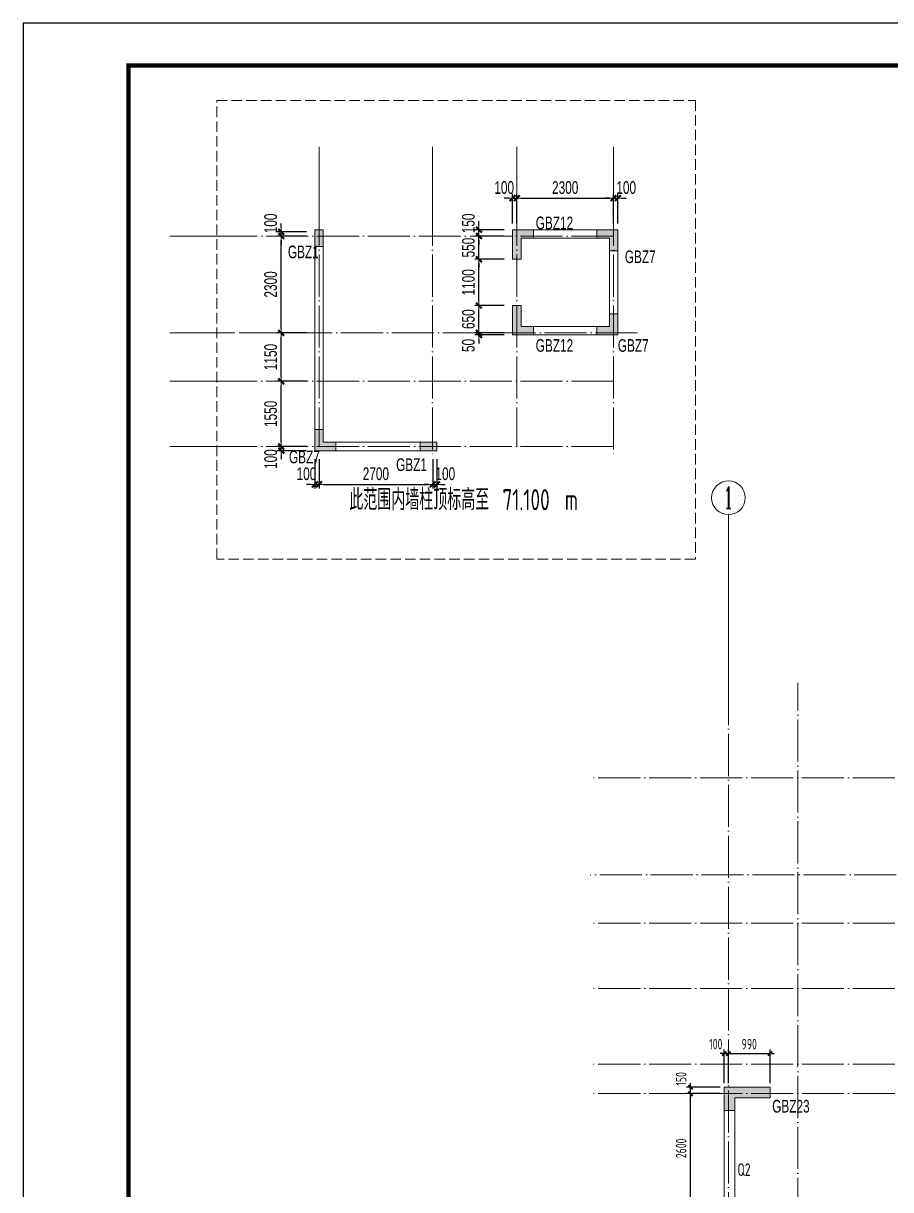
# Model space of a CAD drawing. Extents: x 5874492 to 7194610, y -939842 to -279257.
# Drawn here: x 6278150 to 6298766, y -764633 to -736922 of the extents above; entities that cross this region are included whole.
import ezdxf
from ezdxf.enums import TextEntityAlignment as Align

# ---------------------------------------------------------------- set-up
doc = ezdxf.new("R2010")
doc.units = 0
doc.header["$LTSCALE"] = 1000
doc.linetypes.add('DASH', pattern=[0.35, 0.25, -0.1])
doc.linetypes.add('DOTE', pattern=[2.42, 2, -0.2, 0.02, -0.2])
for name, color, linetype, lineweight in [('A-标注-轴号', 3, 'Continuous', 15), ('A-标注-轴号文字', 7, 'Continuous', 15), ('A-轴线-塔楼', 1, 'DOTE', 9), ('A-轴线-隔墙', 41, 'DOTE', 9), ('S-基础-HATCH', 251, 'Continuous', 20), ('S-墙柱-COLU', 50, 'Continuous', 20), ('S-墙柱-DIM', 3, 'Continuous', 20), ('S-墙柱-WALL', 6, 'Continuous', 20), ('S-墙柱-编号', 4, 'Continuous', 20), ('S-板-BEAM', 4, 'DASH', 20), ('S-板-洞口边线', 211, 'Continuous', 20), ('S-轴网-轴号', 3, 'Continuous', 20), ('S-轴网-轴线', 1, 'DOTE', 9), ('S-通用-TEXT', 7, 'Continuous', 20)]:
    doc.layers.add(name, color=color, linetype=linetype, lineweight=lineweight)
doc.layers.add('Y-云图图框', color=7, linetype='Continuous')
doc.styles.add('_TCH_AXIS', font='COMPLEX.shx', dxfattribs={"bigfont": 'hztxt.shx'})
doc.styles.add('_YT_Name', font='', dxfattribs={"width": 0.8})
doc.styles.add('_YT_Sign_Text', font='ros.shx', dxfattribs={"width": 0.8, "bigfont": 'hztxt.shx'})
doc.styles.add('BW_Dim', font='Bweng.shx', dxfattribs={"width": 0.7, "bigfont": 'hztxt.shx'})
doc.styles.add('COMPLEX', font='COMPLEX')
doc.styles.get("Standard").update_dxf_attribs({"font": 'gbenor.shx', "bigfont": 'gbcbig.shx'})
doc.styles.add('TSSD_Dimension', font='tssdeng.shx', dxfattribs={"width": 0.7, "bigfont": 'tssdchn.shx'})
doc.styles.add('TSSD_Rein', font='tssdeng.shx', dxfattribs={"width": 0.7, "bigfont": 'hztxt.shx'})
doc.styles.get('_YT_Name').set_extended_font_data('SimHei')
doc.dimstyles.new('Cyz_100_100', dxfattribs={"dimtxt": 300, "dimasz": 100, "dimexe": 100, "dimexo": 200, "dimgap": 100, "dimtad": 1, "dimdec": 0, "dimzin": 0, "dimdsep": 46, "dimtxsty": 'BW_Dim', "dimblk": '_bwk', "dimcen": 0, "dimclrt": 7, "dimadec": 0, "dimazin": 0, "dimtfac": 1, "dimtdec": 0, "dimtix": 1, "dimtmove": 2, "dimatfit": 0, "dimfxl": 0, "dimtolj": 1, "dimtzin": 0, "dimarcsym": 0})
doc.dimstyles.new('TSSD_100_100', dxfattribs={"dimtxt": 250, "dimasz": 100, "dimexe": 100, "dimexo": 100, "dimgap": 100, "dimtad": 1, "dimdec": 0, "dimzin": 0, "dimdsep": 46, "dimtxsty": 'TSSD_Dimension', "dimblk": 'ARCHTICK', "dimcen": 0, "dimdle": 100, "dimclrt": 7, "dimadec": 0, "dimazin": 0, "dimtfac": 1, "dimtdec": 0, "dimtix": 1, "dimtmove": 2, "dimatfit": 0, "dimfxl": 0, "dimtolj": 1, "dimtzin": 0, "dimarcsym": 0})

# ---------------------------------------------------------------- blocks, each defined once
blk = doc.blocks.new('ECMCTK_A1_横_单行图名--0')
at = {"color": 4}
blk.add_lwpolyline([(0, 0), (841, 0), (841, 594), (0, 594)], close=True, dxfattribs=at)
at = {"const_width": 1}
blk.add_lwpolyline([(25, 10), (831, 10), (831, 584), (25, 584)], close=True, dxfattribs=at)
at = {"color": 80, "flags": 3}
for tag, height, p in [('YTHQINS', 3, (34.31, 585.5)), ('ECMCKEY', 3, (292.07, 288.23)), ('YTTQINS', 5.62, (848.03, 12.81)), ('YTFRAME', 3, (652.76, 5.84)), ('YTBARCODE_T1', 3, (749.78, 5.95))]:
    blk.add_attdef(tag, text='', height=height, dxfattribs=at).set_placement(p, align=Align.MIDDLE_CENTER)
for tag, height, style, width, p in [('证书编号', 4, '_YT_Sign_Text', 0.8, (708.87, 43.81)), ('审查批准号', 4, '_YT_Sign_Text', 0.8, (761.06, 43.81)), ('工程号', 4, '_YT_Sign_Text', 0.5, (804.08, 44.12)), ('设计单位', 6, '_YT_Name', 0.8, (623.75, 38.6)), ('建设单位', 4, '_YT_Sign_Text', 0.8, (734.96, 36.11)), ('阶段', 4, '_YT_Sign_Text', 0.8, (804.08, 35.81)), ('项目号', 4, '_YT_Sign_Text', 0.5, (822.08, 33.72)), ('项目名称', 4, '_YT_Sign_Text', 0.8, (734.96, 28.11)), ('专业', 4, '_YT_Sign_Text', 0.8, (804.08, 27.31)), ('图纸编号', 4, '_YT_Sign_Text', 0.5, (803.93, 19.36)), ('图纸名称', 4.5, '_YT_Name', 0.8, (735.39, 15.06)), ('版本号', 4, '_YT_Sign_Text', 0.8, (822.08, 13)), ('出图比例', 4.2, '_YT_Sign_Text', 0.8, (681.82, 11.78)), ('日期', 4, '_YT_Sign_Text', 0.5, (803.88, 12.13))]:
    blk.add_attdef(tag, text='', height=height, dxfattribs=dict(style=style, width=width)).set_placement(p, align=Align.CENTER)
at = {"style": '_YT_Sign_Text', "width": 0.8, "flags": 3}
for tag, p, height in [('{审定人}', (605.87, 26.45), 6.24), ('{校对人}', (658.35, 26.53), 6.24), ('[审定人]', (590.95, 27.81), 4.1), ('[校对人]', (642.23, 27.82), 4.1), ('{审核人}', (606.98, 18.44), 6.24), ('{设计人}', (658.48, 18.54), 6.24), ('[审核人]', (591.01, 19.76), 4.1), ('[设计人]', (642.47, 20.21), 4.1), ('{项目负责人}', (608.28, 10.72), 6.24), ('{专业负责人}', (658.58, 10.36), 6.24), ('[项目负责人]', (590.78, 12.01), 4.1), ('[专业负责人]', (642.74, 11.77), 4.1)]:
    blk.add_attdef(tag, p, '', height=height, dxfattribs=at)
at = {"color": 80, "flags": 3}
for tag, p in [('YTQRCODE', (551.04, 11.91)), ('YTBZSIT', (25, 10)), ('EXT_TK_LEFT', (25, 10))]:
    blk.add_attdef(tag, p, '', height=3, dxfattribs=at)
blk = doc.blocks.new('_bwk')
blk.add_line((-1, 0), (0, 0))
at = {"const_width": 0.5}
blk.add_lwpolyline([(-0.7, -0.7), (0.7, 0.7)], dxfattribs=at)
blk = doc.blocks.new('*D1221')
at = {"layer": 'Defpoints', "color": 0, "transparency": 16777216}
for p in [(6288980, -743626), (6289780, -743626), (6289780, -744276)]:
    blk.add_point(p, dxfattribs=at)
at = {"layer": 'S-墙柱-DIM', "color": 0, "lineweight": -2, "transparency": 16777216}
for p, q in [((6289580, -743626), (6288880, -743626)), ((6288980, -744176), (6288980, -743726)), ((6289580, -744276), (6288880, -744276))]:
    blk.add_line(p, q, dxfattribs=at)
at = {"layer": 'S-墙柱-DIM', "color": 0, "lineweight": -2, "transparency": 16777216, "xscale": 100, "yscale": 100, "zscale": 100}
for p, rotation in [((6288980, -743626), 90), ((6288980, -744276), 270)]:
    blk.add_blockref('_bwk', p, dxfattribs=dict(at, rotation=rotation))
at = {"layer": 'S-墙柱-DIM', "color": 7, "transparency": 16777216, "insert": (6288730, -743951), "char_height": 300, "attachment_point": 5, "rotation": 90, "style": 'BW_Dim'}
blk.add_mtext('\\A1;650', dxfattribs=at)
blk = doc.blocks.new('*D1222')
at = {"layer": 'Defpoints', "color": 0, "transparency": 16777216}
for p in [(6288980, -742526), (6289780, -742526), (6289780, -743626)]:
    blk.add_point(p, dxfattribs=at)
at = {"layer": 'S-墙柱-DIM', "color": 0, "lineweight": -2, "transparency": 16777216}
for p, q in [((6289580, -742526), (6288880, -742526)), ((6288980, -743526), (6288980, -742626)), ((6289580, -743626), (6288880, -743626))]:
    blk.add_line(p, q, dxfattribs=at)
at = {"layer": 'S-墙柱-DIM', "color": 0, "lineweight": -2, "transparency": 16777216, "xscale": 100, "yscale": 100, "zscale": 100}
for p, rotation in [((6288980, -742526), 90), ((6288980, -743626), 270)]:
    blk.add_blockref('_bwk', p, dxfattribs=dict(at, rotation=rotation))
at = {"layer": 'S-墙柱-DIM', "color": 7, "transparency": 16777216, "insert": (6288730, -743076), "char_height": 300, "attachment_point": 5, "rotation": 90, "style": 'BW_Dim'}
blk.add_mtext('\\A1;1100', dxfattribs=at)
blk = doc.blocks.new('*D1223')
at = {"layer": 'Defpoints', "color": 0, "transparency": 16777216}
for p in [(6292280, -741076), (6292180, -741876), (6292280, -741876)]:
    blk.add_point(p, dxfattribs=at)
at = {"layer": 'S-墙柱-DIM', "color": 0, "lineweight": -2, "transparency": 16777216}
for p, q in [((6292180, -741676), (6292180, -740976)), ((6292280, -741676), (6292280, -740976)), ((6292080, -741076), (6291980, -741076)), ((6292180, -741076), (6292280, -741076)), ((6292380, -741076), (6292480, -741076))]:
    blk.add_line(p, q, dxfattribs=at)
at = {"layer": 'S-墙柱-DIM', "color": 0, "lineweight": -2, "transparency": 16777216, "xscale": 100, "yscale": 100, "zscale": 100}
blk.add_blockref('_bwk', (6292180, -741076), dxfattribs=at)
at = {"layer": 'S-墙柱-DIM', "color": 0, "lineweight": -2, "transparency": 16777216, "xscale": 100, "yscale": 100, "zscale": 100, "rotation": 180}
blk.add_blockref('_bwk', (6292280, -741076), dxfattribs=at)
at = {"layer": 'S-墙柱-DIM', "color": 7, "transparency": 16777216, "insert": (6292480, -740826), "char_height": 300, "attachment_point": 5, "style": 'BW_Dim'}
blk.add_mtext('\\A1;100', dxfattribs=at)
blk = doc.blocks.new('*D1224')
at = {"layer": 'Defpoints', "color": 0, "transparency": 16777216}
for p in [(6292180, -741076), (6289880, -741876), (6292180, -741876)]:
    blk.add_point(p, dxfattribs=at)
at = {"layer": 'S-墙柱-DIM', "color": 0, "lineweight": -2, "transparency": 16777216}
for p, q in [((6289880, -741676), (6289880, -740976)), ((6292180, -741676), (6292180, -740976)), ((6289980, -741076), (6292080, -741076))]:
    blk.add_line(p, q, dxfattribs=at)
at = {"layer": 'S-墙柱-DIM', "color": 0, "lineweight": -2, "transparency": 16777216, "xscale": 100, "yscale": 100, "zscale": 100, "rotation": 180}
blk.add_blockref('_bwk', (6289880, -741076), dxfattribs=at)
at = {"layer": 'S-墙柱-DIM', "color": 0, "lineweight": -2, "transparency": 16777216, "xscale": 100, "yscale": 100, "zscale": 100}
blk.add_blockref('_bwk', (6292180, -741076), dxfattribs=at)
at = {"layer": 'S-墙柱-DIM', "color": 7, "transparency": 16777216, "insert": (6291030, -740826), "char_height": 300, "attachment_point": 5, "style": 'BW_Dim'}
blk.add_mtext('\\A1;2300', dxfattribs=at)
blk = doc.blocks.new('*D1225')
at = {"layer": 'Defpoints', "color": 0, "transparency": 16777216}
for p in [(6289880, -741076), (6289780, -741876), (6289880, -741876)]:
    blk.add_point(p, dxfattribs=at)
at = {"layer": 'S-墙柱-DIM', "color": 0, "lineweight": -2, "transparency": 16777216}
for p, q in [((6289780, -741676), (6289780, -740976)), ((6289880, -741676), (6289880, -740976)), ((6289680, -741076), (6289580, -741076)), ((6289780, -741076), (6289880, -741076)), ((6289980, -741076), (6290080, -741076))]:
    blk.add_line(p, q, dxfattribs=at)
at = {"layer": 'S-墙柱-DIM', "color": 0, "lineweight": -2, "transparency": 16777216, "xscale": 100, "yscale": 100, "zscale": 100}
blk.add_blockref('_bwk', (6289780, -741076), dxfattribs=at)
at = {"layer": 'S-墙柱-DIM', "color": 0, "lineweight": -2, "transparency": 16777216, "xscale": 100, "yscale": 100, "zscale": 100, "rotation": 180}
blk.add_blockref('_bwk', (6289880, -741076), dxfattribs=at)
at = {"layer": 'S-墙柱-DIM', "color": 7, "transparency": 16777216, "insert": (6289580, -740826), "char_height": 300, "attachment_point": 5, "style": 'BW_Dim'}
blk.add_mtext('\\A1;100', dxfattribs=at)
blk = doc.blocks.new('*D1226')
at = {"layer": 'Defpoints', "color": 0, "transparency": 16777216}
for p in [(6288980, -741826), (6289780, -741826), (6289780, -741976)]:
    blk.add_point(p, dxfattribs=at)
at = {"layer": 'S-墙柱-DIM', "color": 0, "lineweight": -2, "transparency": 16777216}
for p, q in [((6288980, -741726), (6288980, -741626)), ((6289580, -741826), (6288880, -741826)), ((6289580, -741976), (6288880, -741976)), ((6288980, -741976), (6288980, -741826)), ((6288980, -742076), (6288980, -742176))]:
    blk.add_line(p, q, dxfattribs=at)
at = {"layer": 'S-墙柱-DIM', "color": 0, "lineweight": -2, "transparency": 16777216, "xscale": 100, "yscale": 100, "zscale": 100}
for p, rotation in [((6288980, -741826), 270), ((6288980, -741976), 90)]:
    blk.add_blockref('_bwk', p, dxfattribs=dict(at, rotation=rotation))
at = {"layer": 'S-墙柱-DIM', "color": 7, "transparency": 16777216, "insert": (6288730, -741676), "char_height": 300, "attachment_point": 5, "rotation": 90, "style": 'BW_Dim'}
blk.add_mtext('\\A1;150', dxfattribs=at)
blk = doc.blocks.new('*D1227')
at = {"layer": 'Defpoints', "color": 0, "transparency": 16777216}
for p in [(6288980, -741976), (6289780, -741976), (6289780, -742526)]:
    blk.add_point(p, dxfattribs=at)
at = {"layer": 'S-墙柱-DIM', "color": 0, "lineweight": -2, "transparency": 16777216}
for p, q in [((6288980, -741876), (6288980, -741776)), ((6289580, -741976), (6288880, -741976)), ((6288980, -742526), (6288980, -741976)), ((6289580, -742526), (6288880, -742526)), ((6288980, -742626), (6288980, -742726))]:
    blk.add_line(p, q, dxfattribs=at)
at = {"layer": 'S-墙柱-DIM', "color": 0, "lineweight": -2, "transparency": 16777216, "xscale": 100, "yscale": 100, "zscale": 100}
for p, rotation in [((6288980, -741976), 270), ((6288980, -742526), 90)]:
    blk.add_blockref('_bwk', p, dxfattribs=dict(at, rotation=rotation))
at = {"layer": 'S-墙柱-DIM', "color": 7, "transparency": 16777216, "insert": (6288730, -742251), "char_height": 300, "attachment_point": 5, "rotation": 90, "style": 'BW_Dim'}
blk.add_mtext('\\A1;550', dxfattribs=at)
blk = doc.blocks.new('*D1228')
at = {"layer": 'Defpoints', "color": 0, "transparency": 16777216}
for p in [(6288980, -744276), (6289780, -744276), (6289780, -744326)]:
    blk.add_point(p, dxfattribs=at)
at = {"layer": 'S-墙柱-DIM', "color": 0, "lineweight": -2, "transparency": 16777216}
for p, q in [((6289580, -744276), (6288880, -744276)), ((6288980, -744176), (6288980, -744076)), ((6288980, -744326), (6288980, -744276)), ((6289580, -744326), (6288880, -744326)), ((6288980, -744426), (6288980, -744526))]:
    blk.add_line(p, q, dxfattribs=at)
at = {"layer": 'S-墙柱-DIM', "color": 0, "lineweight": -2, "transparency": 16777216, "xscale": 100, "yscale": 100, "zscale": 100}
for p, rotation in [((6288980, -744276), 270), ((6288980, -744326), 90)]:
    blk.add_blockref('_bwk', p, dxfattribs=dict(at, rotation=rotation))
at = {"layer": 'S-墙柱-DIM', "color": 7, "transparency": 16777216, "insert": (6288730, -744576), "char_height": 300, "attachment_point": 5, "rotation": 90, "style": 'BW_Dim'}
blk.add_mtext('\\A1;50', dxfattribs=at)
blk = doc.blocks.new('*D1229')
at = {"layer": 'Defpoints', "color": 0, "transparency": 16777216}
for p in [(6287880, -747076), (6287980, -747076), (6287980, -747876)]:
    blk.add_point(p, dxfattribs=at)
at = {"layer": 'S-墙柱-DIM', "color": 0, "lineweight": -2, "transparency": 16777216}
for p, q in [((6287880, -747276), (6287880, -747976)), ((6287980, -747276), (6287980, -747976)), ((6287780, -747876), (6287680, -747876)), ((6287880, -747876), (6287980, -747876)), ((6288080, -747876), (6288180, -747876))]:
    blk.add_line(p, q, dxfattribs=at)
at = {"layer": 'S-墙柱-DIM', "color": 0, "lineweight": -2, "transparency": 16777216, "xscale": 100, "yscale": 100, "zscale": 100}
blk.add_blockref('_bwk', (6287880, -747876), dxfattribs=at)
at = {"layer": 'S-墙柱-DIM', "color": 0, "lineweight": -2, "transparency": 16777216, "xscale": 100, "yscale": 100, "zscale": 100, "rotation": 180}
blk.add_blockref('_bwk', (6287980, -747876), dxfattribs=at)
at = {"layer": 'S-墙柱-DIM', "color": 7, "transparency": 16777216, "insert": (6288180, -747626), "char_height": 300, "attachment_point": 5, "style": 'BW_Dim'}
blk.add_mtext('\\A1;100', dxfattribs=at)
blk = doc.blocks.new('*D1230')
at = {"layer": 'Defpoints', "color": 0, "transparency": 16777216}
for p in [(6285180, -747076), (6287880, -747076), (6287880, -747876)]:
    blk.add_point(p, dxfattribs=at)
at = {"layer": 'S-墙柱-DIM', "color": 0, "lineweight": -2, "transparency": 16777216}
for p, q in [((6285180, -747276), (6285180, -747976)), ((6287880, -747276), (6287880, -747976)), ((6285280, -747876), (6287780, -747876))]:
    blk.add_line(p, q, dxfattribs=at)
at = {"layer": 'S-墙柱-DIM', "color": 0, "lineweight": -2, "transparency": 16777216, "xscale": 100, "yscale": 100, "zscale": 100, "rotation": 180}
blk.add_blockref('_bwk', (6285180, -747876), dxfattribs=at)
at = {"layer": 'S-墙柱-DIM', "color": 0, "lineweight": -2, "transparency": 16777216, "xscale": 100, "yscale": 100, "zscale": 100}
blk.add_blockref('_bwk', (6287880, -747876), dxfattribs=at)
at = {"layer": 'S-墙柱-DIM', "color": 7, "transparency": 16777216, "insert": (6286530, -747626), "char_height": 300, "attachment_point": 5, "style": 'BW_Dim'}
blk.add_mtext('\\A1;2700', dxfattribs=at)
blk = doc.blocks.new('*D1231')
at = {"layer": 'Defpoints', "color": 0, "transparency": 16777216}
for p in [(6285080, -747076), (6285180, -747076), (6285180, -747876)]:
    blk.add_point(p, dxfattribs=at)
at = {"layer": 'S-墙柱-DIM', "color": 0, "lineweight": -2, "transparency": 16777216}
for p, q in [((6285080, -747276), (6285080, -747976)), ((6285180, -747276), (6285180, -747976)), ((6284980, -747876), (6284880, -747876)), ((6285080, -747876), (6285180, -747876)), ((6285280, -747876), (6285380, -747876))]:
    blk.add_line(p, q, dxfattribs=at)
at = {"layer": 'S-墙柱-DIM', "color": 0, "lineweight": -2, "transparency": 16777216, "xscale": 100, "yscale": 100, "zscale": 100}
blk.add_blockref('_bwk', (6285080, -747876), dxfattribs=at)
at = {"layer": 'S-墙柱-DIM', "color": 0, "lineweight": -2, "transparency": 16777216, "xscale": 100, "yscale": 100, "zscale": 100, "rotation": 180}
blk.add_blockref('_bwk', (6285180, -747876), dxfattribs=at)
at = {"layer": 'S-墙柱-DIM', "color": 7, "transparency": 16777216, "insert": (6284880, -747626), "char_height": 300, "attachment_point": 5, "style": 'BW_Dim'}
blk.add_mtext('\\A1;100', dxfattribs=at)
blk = doc.blocks.new('*D1232')
at = {"layer": 'Defpoints', "color": 0, "transparency": 16777216}
for p in [(6284280, -741876), (6285080, -741876), (6285080, -741976)]:
    blk.add_point(p, dxfattribs=at)
at = {"layer": 'S-墙柱-DIM', "color": 0, "lineweight": -2, "transparency": 16777216}
for p, q in [((6284280, -741776), (6284280, -741676)), ((6284880, -741876), (6284180, -741876)), ((6284880, -741976), (6284180, -741976)), ((6284280, -741976), (6284280, -741876)), ((6284280, -742076), (6284280, -742176))]:
    blk.add_line(p, q, dxfattribs=at)
at = {"layer": 'S-墙柱-DIM', "color": 0, "lineweight": -2, "transparency": 16777216, "xscale": 100, "yscale": 100, "zscale": 100}
for p, rotation in [((6284280, -741876), 270), ((6284280, -741976), 90)]:
    blk.add_blockref('_bwk', p, dxfattribs=dict(at, rotation=rotation))
at = {"layer": 'S-墙柱-DIM', "color": 7, "transparency": 16777216, "insert": (6284030, -741676), "char_height": 300, "attachment_point": 5, "rotation": 90, "style": 'BW_Dim'}
blk.add_mtext('\\A1;100', dxfattribs=at)
blk = doc.blocks.new('*D1233')
at = {"layer": 'Defpoints', "color": 0, "transparency": 16777216}
for p in [(6284280, -741976), (6285080, -741976), (6285080, -744276)]:
    blk.add_point(p, dxfattribs=at)
at = {"layer": 'S-墙柱-DIM', "color": 0, "lineweight": -2, "transparency": 16777216}
for p, q in [((6284880, -741976), (6284180, -741976)), ((6284280, -744176), (6284280, -742076)), ((6284880, -744276), (6284180, -744276))]:
    blk.add_line(p, q, dxfattribs=at)
at = {"layer": 'S-墙柱-DIM', "color": 0, "lineweight": -2, "transparency": 16777216, "xscale": 100, "yscale": 100, "zscale": 100}
for p, rotation in [((6284280, -741976), 90), ((6284280, -744276), 270)]:
    blk.add_blockref('_bwk', p, dxfattribs=dict(at, rotation=rotation))
at = {"layer": 'S-墙柱-DIM', "color": 7, "transparency": 16777216, "insert": (6284030, -743126), "char_height": 300, "attachment_point": 5, "rotation": 90, "style": 'BW_Dim'}
blk.add_mtext('\\A1;2300', dxfattribs=at)
blk = doc.blocks.new('*D1234')
at = {"layer": 'Defpoints', "color": 0, "transparency": 16777216}
for p in [(6284280, -744276), (6285080, -744276), (6285080, -745426)]:
    blk.add_point(p, dxfattribs=at)
at = {"layer": 'S-墙柱-DIM', "color": 0, "lineweight": -2, "transparency": 16777216}
for p, q in [((6284880, -744276), (6284180, -744276)), ((6284280, -745326), (6284280, -744376)), ((6284880, -745426), (6284180, -745426))]:
    blk.add_line(p, q, dxfattribs=at)
at = {"layer": 'S-墙柱-DIM', "color": 0, "lineweight": -2, "transparency": 16777216, "xscale": 100, "yscale": 100, "zscale": 100}
for p, rotation in [((6284280, -744276), 90), ((6284280, -745426), 270)]:
    blk.add_blockref('_bwk', p, dxfattribs=dict(at, rotation=rotation))
at = {"layer": 'S-墙柱-DIM', "color": 7, "transparency": 16777216, "insert": (6284030, -744851), "char_height": 300, "attachment_point": 5, "rotation": 90, "style": 'BW_Dim'}
blk.add_mtext('\\A1;1150', dxfattribs=at)
blk = doc.blocks.new('*D1235')
at = {"layer": 'Defpoints', "color": 0, "transparency": 16777216}
for p in [(6284280, -745426), (6285080, -745426), (6285080, -746976)]:
    blk.add_point(p, dxfattribs=at)
at = {"layer": 'S-墙柱-DIM', "color": 0, "lineweight": -2, "transparency": 16777216}
for p, q in [((6284880, -745426), (6284180, -745426)), ((6284280, -746876), (6284280, -745526)), ((6284880, -746976), (6284180, -746976))]:
    blk.add_line(p, q, dxfattribs=at)
at = {"layer": 'S-墙柱-DIM', "color": 0, "lineweight": -2, "transparency": 16777216, "xscale": 100, "yscale": 100, "zscale": 100}
for p, rotation in [((6284280, -745426), 90), ((6284280, -746976), 270)]:
    blk.add_blockref('_bwk', p, dxfattribs=dict(at, rotation=rotation))
at = {"layer": 'S-墙柱-DIM', "color": 7, "transparency": 16777216, "insert": (6284030, -746201), "char_height": 300, "attachment_point": 5, "rotation": 90, "style": 'BW_Dim'}
blk.add_mtext('\\A1;1550', dxfattribs=at)
blk = doc.blocks.new('*D1236')
at = {"layer": 'Defpoints', "color": 0, "transparency": 16777216}
for p in [(6284280, -746976), (6285080, -746976), (6285080, -747076)]:
    blk.add_point(p, dxfattribs=at)
at = {"layer": 'S-墙柱-DIM', "color": 0, "lineweight": -2, "transparency": 16777216}
for p, q in [((6284280, -746876), (6284280, -746776)), ((6284880, -746976), (6284180, -746976)), ((6284880, -747076), (6284180, -747076)), ((6284280, -747076), (6284280, -746976)), ((6284280, -747176), (6284280, -747276))]:
    blk.add_line(p, q, dxfattribs=at)
at = {"layer": 'S-墙柱-DIM', "color": 0, "lineweight": -2, "transparency": 16777216, "xscale": 100, "yscale": 100, "zscale": 100}
for p, rotation in [((6284280, -746976), 270), ((6284280, -747076), 90)]:
    blk.add_blockref('_bwk', p, dxfattribs=dict(at, rotation=rotation))
at = {"layer": 'S-墙柱-DIM', "color": 7, "transparency": 16777216, "insert": (6284030, -747276), "char_height": 300, "attachment_point": 5, "rotation": 90, "style": 'BW_Dim'}
blk.add_mtext('\\A1;100', dxfattribs=at)
blk = doc.blocks.new('_ArchTick')
at = {"color": 0, "linetype": 'ByBlock', "const_width": 0.4}
blk.add_lwpolyline([(-0.5, -0.5), (0.5, 0.5)], dxfattribs=at)
blk = doc.blocks.new('*D1257')
at = {"layer": 'Defpoints', "color": 0, "transparency": 16777216}
for p in [(6294010, -762351), (6294810, -762351), (6294810, -764951)]:
    blk.add_point(p, dxfattribs=at)
at = {"layer": 'S-墙柱-DIM', "color": 0, "lineweight": -2, "transparency": 16777216}
for p, q in [((6294010, -765051), (6294010, -762251)), ((6294710, -762351), (6293910, -762351)), ((6294710, -764951), (6293910, -764951))]:
    blk.add_line(p, q, dxfattribs=at)
at = {"layer": 'S-墙柱-DIM', "color": 0, "lineweight": -2, "transparency": 16777216, "xscale": 100, "yscale": 100, "zscale": 100}
for p, rotation in [((6294010, -762351), 90), ((6294010, -764951), 270)]:
    blk.add_blockref('_ArchTick', p, dxfattribs=dict(at, rotation=rotation))
at = {"layer": 'S-墙柱-DIM', "color": 7, "transparency": 16777216, "insert": (6293785, -763651), "char_height": 250, "attachment_point": 5, "rotation": 90, "style": 'TSSD_Dimension'}
blk.add_mtext('\\A1;2600', dxfattribs=at)
blk = doc.blocks.new('*D1258')
at = {"layer": 'Defpoints', "color": 0, "transparency": 16777216}
for p in [(6294010, -762201), (6294810, -762201), (6294810, -762351)]:
    blk.add_point(p, dxfattribs=at)
at = {"layer": 'S-墙柱-DIM', "color": 0, "lineweight": -2, "transparency": 16777216}
for p, q in [((6294710, -762201), (6293910, -762201)), ((6294010, -762201), (6294010, -762101)), ((6294010, -762351), (6294010, -762201)), ((6294710, -762351), (6293910, -762351)), ((6294010, -762351), (6294010, -762451))]:
    blk.add_line(p, q, dxfattribs=at)
at = {"layer": 'S-墙柱-DIM', "color": 0, "lineweight": -2, "transparency": 16777216, "xscale": 100, "yscale": 100, "zscale": 100}
for p, rotation in [((6294010, -762201), 270), ((6294010, -762351), 90)]:
    blk.add_blockref('_ArchTick', p, dxfattribs=dict(at, rotation=rotation))
at = {"layer": 'S-墙柱-DIM', "color": 7, "transparency": 16777216, "insert": (6293785, -762001), "char_height": 250, "attachment_point": 5, "rotation": 90, "style": 'TSSD_Dimension'}
blk.add_mtext('\\A1;150', dxfattribs=at)
blk = doc.blocks.new('*D1259')
at = {"layer": 'Defpoints', "color": 0, "transparency": 16777216}
for p in [(6294910, -761401), (6294810, -762201), (6294910, -762201)]:
    blk.add_point(p, dxfattribs=at)
at = {"layer": 'S-墙柱-DIM', "color": 0, "lineweight": -2, "transparency": 16777216}
for p, q in [((6294810, -761401), (6294710, -761401)), ((6294810, -762101), (6294810, -761301)), ((6294810, -761401), (6294910, -761401)), ((6294910, -762101), (6294910, -761301)), ((6294910, -761401), (6295010, -761401))]:
    blk.add_line(p, q, dxfattribs=at)
at = {"layer": 'S-墙柱-DIM', "color": 0, "lineweight": -2, "transparency": 16777216, "xscale": 100, "yscale": 100, "zscale": 100}
blk.add_blockref('_ArchTick', (6294810, -761401), dxfattribs=at)
at = {"layer": 'S-墙柱-DIM', "color": 0, "lineweight": -2, "transparency": 16777216, "xscale": 100, "yscale": 100, "zscale": 100, "rotation": 180}
blk.add_blockref('_ArchTick', (6294910, -761401), dxfattribs=at)
at = {"layer": 'S-墙柱-DIM', "color": 7, "transparency": 16777216, "insert": (6294610, -761176), "char_height": 250, "attachment_point": 5, "style": 'TSSD_Dimension'}
blk.add_mtext('\\A1;100', dxfattribs=at)
blk = doc.blocks.new('*D1260')
at = {"layer": 'Defpoints', "color": 0, "transparency": 16777216}
for p in [(6295900, -761401), (6294910, -762201), (6295900, -762201)]:
    blk.add_point(p, dxfattribs=at)
at = {"layer": 'S-墙柱-DIM', "color": 0, "lineweight": -2, "transparency": 16777216}
for p, q in [((6294810, -761401), (6296000, -761401)), ((6294910, -762101), (6294910, -761301)), ((6295900, -762101), (6295900, -761301))]:
    blk.add_line(p, q, dxfattribs=at)
at = {"layer": 'S-墙柱-DIM', "color": 0, "lineweight": -2, "transparency": 16777216, "xscale": 100, "yscale": 100, "zscale": 100, "rotation": 180}
blk.add_blockref('_ArchTick', (6294910, -761401), dxfattribs=at)
at = {"layer": 'S-墙柱-DIM', "color": 0, "lineweight": -2, "transparency": 16777216, "xscale": 100, "yscale": 100, "zscale": 100}
blk.add_blockref('_ArchTick', (6295900, -761401), dxfattribs=at)
at = {"layer": 'S-墙柱-DIM', "color": 7, "transparency": 16777216, "insert": (6295405, -761176), "char_height": 250, "attachment_point": 5, "style": 'TSSD_Dimension'}
blk.add_mtext('\\A1;990', dxfattribs=at)
blk = doc.blocks.new('sfdgjhgfjhgkjhgk')
at = {"layer": 'S-墙柱-COLU'}
for points in [[(6278078, -1471432), (6278078, -1471032), (6277882, -1471032), (6277882, -1471432)], [(6278082, -1471032), (6277882, -1471032), (6277882, -1476282), (6280782, -1476282), (6280782, -1476082), (6278082, -1476082)], [(6282782, -1471232), (6283082, -1471232), (6283082, -1471032), (6282582, -1471032), (6282582, -1471732), (6282782, -1471732)], [(6282582, -1471732), (6282782, -1471732), (6282782, -1471232), (6284882, -1471232), (6284882, -1473332), (6282782, -1473332), (6282782, -1472832), (6282582, -1472832), (6282582, -1473532), (6285082, -1473532), (6285082, -1471032), (6282582, -1471032)], [(6284882, -1471232), (6284582, -1471232), (6284582, -1471032), (6285082, -1471032), (6285082, -1471532), (6284882, -1471532)], [(6282782, -1473332), (6283082, -1473332), (6283082, -1473532), (6282582, -1473532), (6282582, -1472832), (6282782, -1472832)], [(6284882, -1473332), (6284582, -1473332), (6284582, -1473532), (6285082, -1473532), (6285082, -1473032), (6284882, -1473032)], [(6278082, -1476082), (6278382, -1476082), (6278382, -1476282), (6277882, -1476282), (6277882, -1475782), (6278082, -1475782)], [(6280382, -1476282), (6280782, -1476282), (6280782, -1476082), (6280382, -1476082)]]:
    blk.add_lwpolyline(points, close=True, dxfattribs=at)
blk = doc.blocks.new('_AXISO')
blk.add_circle((0, 0), 0.5)
at = {"layer": 'S-轴网-轴号', "style": 'COMPLEX', "width": 1.041667}
blk.add_attdef('A', text='', height=0.56, dxfattribs=at).set_placement((-0.25, -0.28), (0.25, -0.28), align=Align.FIT)
blk = doc.blocks.new('ZHOUWANG3')
at = {"layer": 'A-标注-轴号'}
blk.add_line((88652, 248942), (88652, 252942), dxfattribs=at)
at = {"layer": 'A-轴线-塔楼', "linetype": 'DOTE', "ltscale": 0.5}
for p, q in [((88652, 248942), (88652, 226834)), ((139798, 246686), (85362, 246686)), ((102322, 244386), (85362, 244386)), ((139798, 243236), (85362, 243236)), ((139798, 241686), (85362, 241686)), ((139798, 239886), (85362, 239886)), ((139798, 239186), (85362, 239186))]:
    blk.add_line(p, q, dxfattribs=at)
at = {"layer": 'A-轴线-隔墙', "ltscale": 0.5}
blk.add_line((90302, 236186), (90302, 248942), dxfattribs=at)
at = {"layer": 'A-标注-轴号'}
ref = blk.add_blockref('_AXISO', (88652, 253342), dxfattribs=dict(at, xscale=800, yscale=800, zscale=800))
ref.add_attrib('A', '1', dxfattribs={"layer": 'A-标注-轴号文字', "ltscale": 0.2, "height": 515, "style": '_TCH_AXIS'}).set_placement((88542, 253085), (88762, 253085), align=Align.FIT)

msp = doc.modelspace()

# ---------------------------------------------------------------- hatches: boundary and pattern name
at = {"layer": 'S-基础-HATCH'}
for points in [[(6285275.3, -742226.4), (6285275.3, -741826.4), (6285079.8, -741826.4), (6285079.8, -742226.4)], [(6289979.8, -742026.4), (6290279.8, -742026.4), (6290279.8, -741826.4), (6289779.8, -741826.4), (6289779.8, -742526.4), (6289979.8, -742526.4)], [(6292079.8, -742026.4), (6291779.8, -742026.4), (6291779.8, -741826.4), (6292279.8, -741826.4), (6292279.8, -742326.4), (6292079.8, -742326.4)], [(6289979.8, -744126.4), (6290279.8, -744126.4), (6290279.8, -744326.4), (6289779.8, -744326.4), (6289779.8, -743626.4), (6289979.8, -743626.4)], [(6292079.8, -744126.4), (6291779.8, -744126.4), (6291779.8, -744326.4), (6292279.8, -744326.4), (6292279.8, -743826.4), (6292079.8, -743826.4)], [(6285279.8, -746876.4), (6285579.8, -746876.4), (6285579.8, -747076.4), (6285079.8, -747076.4), (6285079.8, -746576.4), (6285279.8, -746576.4)], [(6287579.8, -747076.4), (6287979.8, -747076.4), (6287979.8, -746876.4), (6287579.8, -746876.4)], [(6295060.4, -762450.9), (6295060.4, -762750.9), (6294810.4, -762750.9), (6294810.4, -762200.9), (6295900.4, -762200.9), (6295900.4, -762450.9)]]:
    msp.add_hatch(color=256, dxfattribs=at).paths.add_polyline_path(points)

# ---------------------------------------------------------------- linework, layer by layer
at = {"layer": 'S-墙柱-COLU'}
msp.add_lwpolyline([(6295060.4, -762450.9), (6295060.4, -762750.9), (6294810.4, -762750.9), (6294810.4, -762200.9), (6295900.4, -762200.9), (6295900.4, -762450.9)], close=True, dxfattribs=at)
at = {"layer": 'S-墙柱-WALL'}
msp.add_lwpolyline([(6295310.4, -769850.9), (6295060.4, -769850.9), (6295060.4, -762450.9), (6295900.4, -762450.9), (6295900.4, -762200.9), (6294810.4, -762200.9), (6294810.4, -770450.9), (6295310.4, -770450.9)], close=True, dxfattribs=at)
at = {"layer": 'S-板-BEAM'}
msp.add_lwpolyline([(6282749.3, -738752.3), (6294124.3, -738752.3), (6294124.3, -749652.3), (6282749.3, -749652.3)], close=True, dxfattribs=at)
at = {"layer": 'S-轴网-轴号'}
for p, q in [((6285179.8, -741208.2), (6285179.8, -739859.9)), ((6287879.8, -741208.2), (6287879.8, -739859.9)), ((6289879.8, -741208.2), (6289879.8, -739859.9)), ((6292179.8, -741208.2), (6292179.8, -739859.9)), ((6283158.1, -741976.4), (6281629.1, -741976.4)), ((6283158.1, -744276.4), (6281629.1, -744276.4)), ((6283158.1, -745426.4), (6281629.1, -745426.4)), ((6283158.1, -746976.4), (6281629.1, -746976.4))]:
    msp.add_line(p, q, dxfattribs=at)
at = {"layer": 'S-轴网-轴线', "ltscale": 0.5}
for p, q in [((6285179.8, -741208.2), (6285179.8, -746976.4)), ((6287879.8, -741208.2), (6287879.8, -747176.4)), ((6289879.8, -741208.2), (6289879.8, -746976.4)), ((6292179.8, -741208.2), (6292179.8, -747176.4)), ((6292179.8, -741976.4), (6283158.1, -741976.4)), ((6292750.3, -744276.4), (6283158.1, -744276.4)), ((6292179.8, -745426.4), (6283158.1, -745426.4)), ((6292179.8, -746976.4), (6283158.1, -746976.4))]:
    msp.add_line(p, q, dxfattribs=at)

# ---------------------------------------------------------------- block references
msp.add_blockref('ZHOUWANG3', (6206258.5, -1001537.3))
at = {"layer": 'S-板-洞口边线'}
msp.add_blockref('sfdgjhgfjhgkjhgk', (7197.7, 729205.8), dxfattribs=at)
at = {"layer": 'Y-云图图框', "xscale": 100, "yscale": 100, "zscale": 100}
msp.add_blockref('ECMCTK_A1_横_单行图名--0', (6278150.3, -796322.4), dxfattribs=at)

# ---------------------------------------------------------------- texts
at = {"layer": 'S-墙柱-编号', "style": 'TSSD_Rein', "width": 0.7}
msp.add_text('Q2', height=300, dxfattribs=at).set_placement((6295123.7, -764308))
at = {"layer": 'S-板-BEAM', "style": 'TSSD_Dimension', "width": 0.7}
for s, p in [('此范围内墙柱顶标高至', (6285898.9, -748489.5)), ('m', (6291019.4, -748489.5))]:
    msp.add_text(s, height=500, dxfattribs=at).set_placement(p)
at = {"layer": 'S-板-BEAM', "color": 6, "style": 'TSSD_Dimension', "width": 0.7}
msp.add_text('71.100', height=500, dxfattribs=at).set_placement((6289538.6, -748489.5))
at = {"layer": 'S-通用-TEXT', "style": 'BW_Dim', "width": 0.7}
for s, p in [('GBZ12', (6290329.8, -741514.8)), ('GBZ1', (6284438.7, -742202.5)), ('GBZ7', (6292448, -742319.6)), ('GBZ12', (6290329.8, -744426.4)), ('GBZ7', (6292281.1, -744426.4)), ('GBZ7', (6284464.7, -747076.4)), ('GBZ1', (6287011.3, -747258.7)), ('GBZ23', (6295950.4, -762500.9))]:
    msp.add_text(s, height=300, dxfattribs=at).set_placement(p, align=Align.TOP_LEFT)

# ---------------------------------------------------------------- dimensions: what is measured, and where the dimension line sits
at = {"layer": 'S-墙柱-DIM'}
for base, p1, p2, dimstyle, picture, middle in [((6289879.8, -741076.4), (6289779.8, -741876.4), (6289879.8, -741876.4), 'Cyz_100_100', '*D1225', (6289579.8, -740826.4)), ((6292279.8, -741076.4), (6292179.8, -741876.4), (6292279.8, -741876.4), 'Cyz_100_100', '*D1223', (6292479.8, -740826.4)), ((6285179.8, -747876.4), (6285079.8, -747076.4), (6285179.8, -747076.4), 'Cyz_100_100', '*D1231', (6284879.8, -747626.4)), ((6287979.8, -747876.4), (6287879.8, -747076.4), (6287979.8, -747076.4), 'Cyz_100_100', '*D1229', (6288179.8, -747626.4)), ((6294910.4, -761400.9), (6294810.4, -762200.9), (6294910.4, -762200.9), 'TSSD_100_100', '*D1259', (6294610.4, -761175.9))]:
    dim = msp.add_linear_dim(base=base, p1=p1, p2=p2, dimstyle=dimstyle, dxfattribs=at)
    dim.commit()
    dim.dimension.update_dxf_attribs({"geometry": picture, "text_midpoint": middle, "dimtype": 128})
for base, p1, p2, dimstyle, picture, middle in [((6292179.8, -741076.4), (6289879.8, -741876.4), (6292179.8, -741876.4), 'Cyz_100_100', '*D1224', (6291029.8, -740826.4)), ((6287879.8, -747876.4), (6285179.8, -747076.4), (6287879.8, -747076.4), 'Cyz_100_100', '*D1230', (6286529.8, -747626.4)), ((6295900.4, -761400.9), (6294910.4, -762200.9), (6295900.4, -762200.9), 'TSSD_100_100', '*D1260', (6295405.4, -761175.9))]:
    dim = msp.add_linear_dim(base=base, p1=p1, p2=p2, dimstyle=dimstyle, dxfattribs=at)
    dim.commit()
    dim.dimension.update_dxf_attribs({"geometry": picture, "text_midpoint": middle})
for base, p1, p2, dimstyle, picture, middle in [((6284279.8, -741876.4), (6285079.8, -741976.4), (6285079.8, -741876.4), 'Cyz_100_100', '*D1232', (6284029.8, -741676.4)), ((6288979.8, -741826.4), (6289779.8, -741976.4), (6289779.8, -741826.4), 'Cyz_100_100', '*D1226', (6288729.8, -741676.4)), ((6288979.8, -744276.4), (6289779.8, -744326.4), (6289779.8, -744276.4), 'Cyz_100_100', '*D1228', (6288729.8, -744576.4)), ((6284279.8, -746976.4), (6285079.8, -747076.4), (6285079.8, -746976.4), 'Cyz_100_100', '*D1236', (6284029.8, -747276.4)), ((6294010.4, -762200.9), (6294810.4, -762350.9), (6294810.4, -762200.9), 'TSSD_100_100', '*D1258', (6293785.4, -762000.9))]:
    dim = msp.add_linear_dim(base=base, p1=p1, p2=p2, angle=90, dimstyle=dimstyle, dxfattribs=at)
    dim.commit()
    dim.dimension.update_dxf_attribs({"geometry": picture, "text_midpoint": middle, "dimtype": 128})
for base, p1, p2, dimstyle, picture, middle in [((6288979.8, -741976.4), (6289779.8, -742526.4), (6289779.8, -741976.4), 'Cyz_100_100', '*D1227', (6288729.8, -742251.4)), ((6284279.8, -741976.4), (6285079.8, -744276.4), (6285079.8, -741976.4), 'Cyz_100_100', '*D1233', (6284029.8, -743126.4)), ((6288979.8, -742526.4), (6289779.8, -743626.4), (6289779.8, -742526.4), 'Cyz_100_100', '*D1222', (6288729.8, -743076.4)), ((6288979.8, -743626.4), (6289779.8, -744276.4), (6289779.8, -743626.4), 'Cyz_100_100', '*D1221', (6288729.8, -743951.4)), ((6284279.8, -744276.4), (6285079.8, -745426.4), (6285079.8, -744276.4), 'Cyz_100_100', '*D1234', (6284029.8, -744851.4)), ((6284279.8, -745426.4), (6285079.8, -746976.4), (6285079.8, -745426.4), 'Cyz_100_100', '*D1235', (6284029.8, -746201.4)), ((6294010.4, -762350.9), (6294810.4, -764950.9), (6294810.4, -762350.9), 'TSSD_100_100', '*D1257', (6293785.4, -763650.9))]:
    dim = msp.add_linear_dim(base=base, p1=p1, p2=p2, angle=90, dimstyle=dimstyle, dxfattribs=at)
    dim.commit()
    dim.dimension.update_dxf_attribs({"geometry": picture, "text_midpoint": middle})

doc.saveas('drawing.dxf')
